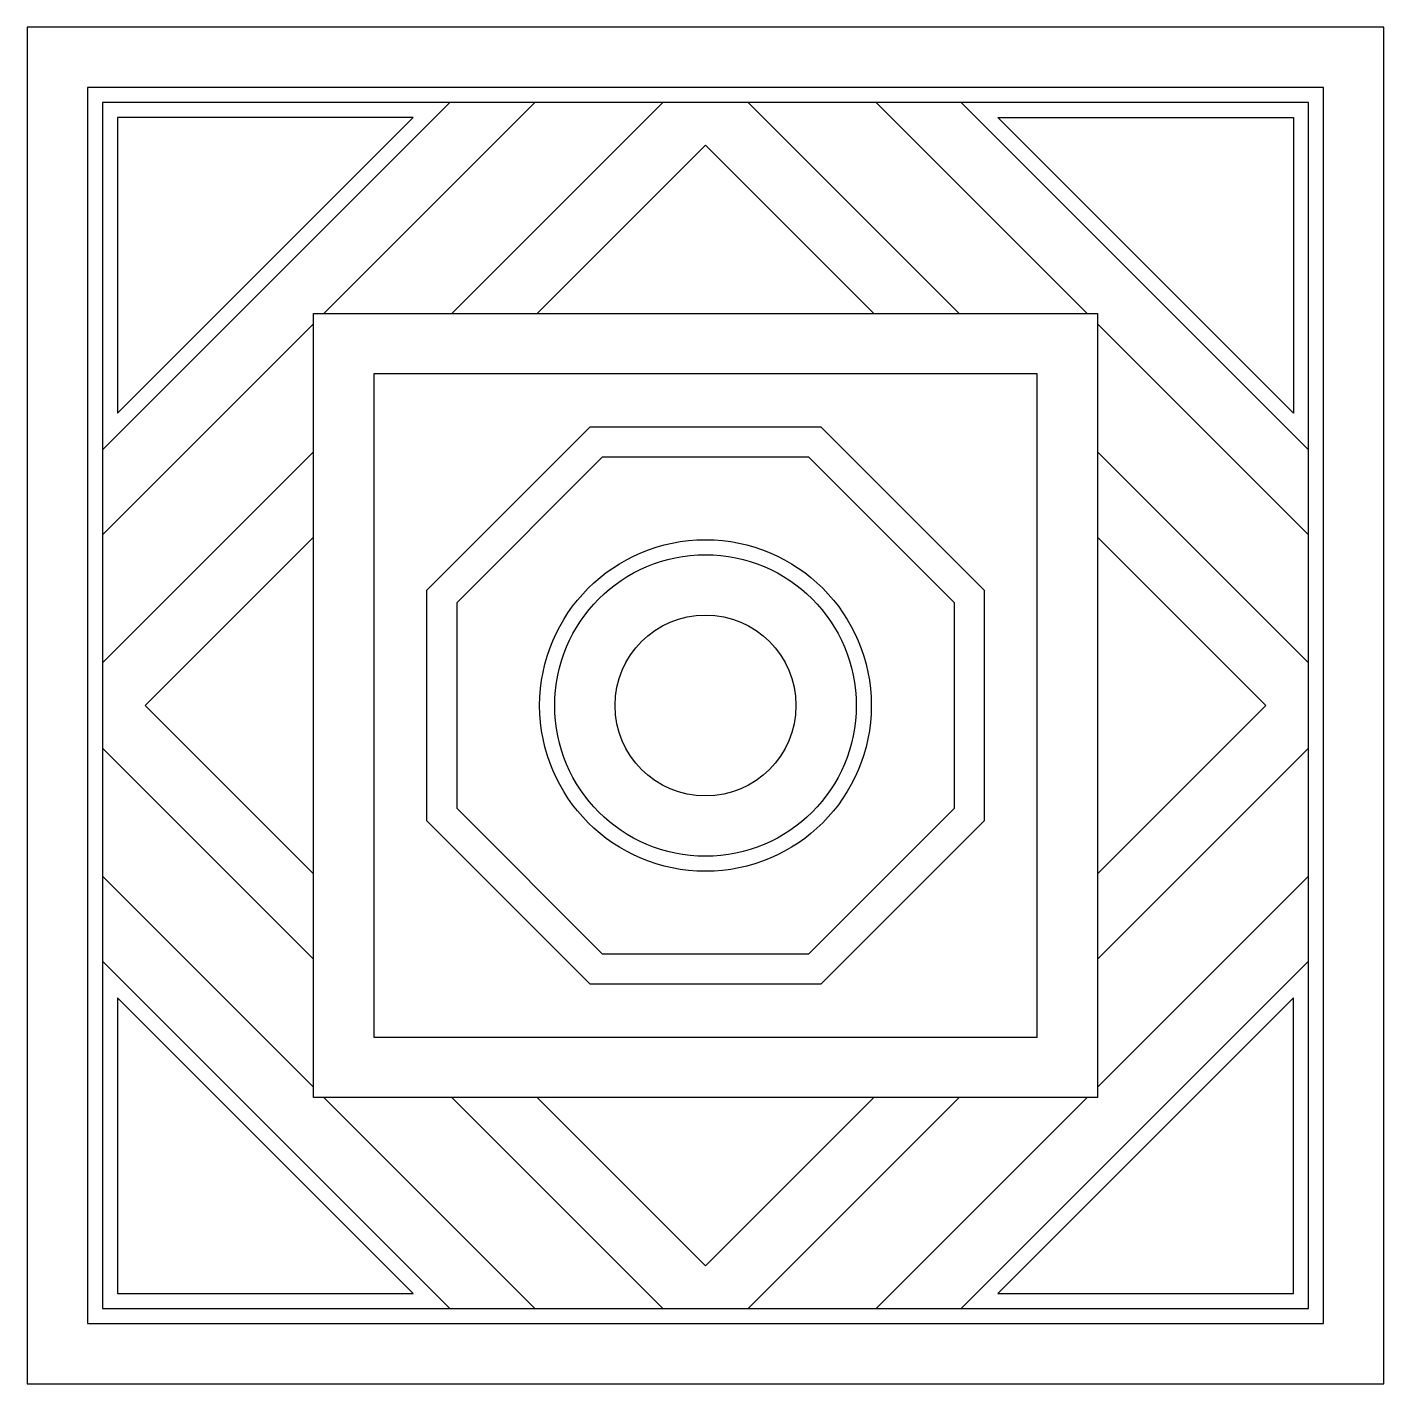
# Model space of a CAD drawing. Extents: x 622 to 3322, y 6366 to 9066.
import ezdxf

# ---------------------------------------------------------------- set-up
doc = ezdxf.new("R2010")
doc.units = 0
doc.header["$MEASUREMENT"] = 0
for name, color, linetype in [('3', 3, 'CONTINUOUS'), ('4', 4, 'CONTINUOUS'), ('7', 7, 'CONTINUOUS')]:
    doc.layers.add(name, color=color, linetype=linetype)

msp = doc.modelspace()

# ---------------------------------------------------------------- linework, layer by layer
at = {"layer": '3'}
for p, q in [((1632.9, 8916.1), (1212.9, 8496.1)), ((2731.7, 8496.1), (2311.7, 8916.1)), ((1192.3, 8475.5), (772.3, 8055.5)), ((3172.3, 8055.5), (2752.3, 8475.5)), ((772.3, 7376.7), (1192.3, 6956.7)), ((2752.3, 6956.7), (3172.3, 7376.7)), ((1212.9, 6936.1), (1632.9, 6516.1)), ((2311.7, 6516.1), (2731.7, 6936.1))]:
    msp.add_line(p, q, dxfattribs=at)
for points in [[(742.3, 6486.1), (3202.3, 6486.1), (3202.3, 8946.1), (742.3, 8946.1)], [(1390.8, 8886.1), (802.3, 8886.1), (802.3, 8297.7)], [(3142.3, 8297.7), (2553.9, 8886.1), (3142.3, 8886.1)], [(2632.3, 8376.1), (1312.3, 8376.1), (1312.3, 7056.1), (2632.3, 7056.1)], [(1767.5, 8210.7), (2177.2, 8210.7), (2466.9, 7921), (2466.9, 7511.3), (2177.2, 7221.5), (1767.5, 7221.5), (1477.8, 7511.3), (1477.8, 7921)], [(802.3, 7134.6), (802.3, 6546.1), (1390.8, 6546.1)], [(3142.3, 7134.6), (2553.9, 6546.1), (3142.3, 6546.1)]]:
    msp.add_lwpolyline(points, close=True, dxfattribs=at)
for points in [[(2307.5, 8496.1), (1972.3, 8831.3), (1637.2, 8496.1)], [(1192.3, 8051.3), (857.2, 7716.1), (1192.3, 7381)], [(2752.3, 7381), (3087.5, 7716.1), (2752.3, 8051.3)], [(1637.2, 6936.1), (1972.3, 6601), (2307.5, 6936.1)]]:
    msp.add_lwpolyline(points, dxfattribs=at)
msp.add_circle((1972.3, 7716.1), 300, dxfattribs=at)
at = {"layer": '4'}
msp.add_lwpolyline([(622.3, 6366.1), (3322.3, 6366.1), (3322.3, 9066.1), (622.3, 9066.1)], close=True, dxfattribs=at)
at = {"layer": '7'}
for p, q in [((1463.2, 8916.1), (772.3, 8225.2)), ((1887.5, 8916.1), (1467.5, 8496.1)), ((3172.3, 8225.2), (2481.4, 8916.1)), ((1192.3, 8221), (772.3, 7801)), ((3172.3, 7801), (2752.3, 8221)), ((772.3, 7631.3), (1192.3, 7211.3)), ((2752.3, 7211.3), (3172.3, 7631.3)), ((772.3, 7207), (1463.2, 6516.1)), ((1467.5, 6936.1), (1887.5, 6516.1)), ((2057.2, 6516.1), (2477.2, 6936.1))]:
    msp.add_line(p, q, dxfattribs=at)
for points in [[(772.3, 8916.1), (772.3, 6516.1), (3172.3, 6516.1), (3172.3, 8916.1)], [(2752.3, 8496.1), (2752.3, 6936.1), (1192.3, 6936.1), (1192.3, 8496.1)], [(1742.6, 8270.7), (2202, 8270.7), (2526.9, 7945.8), (2526.9, 7486.4), (2202, 7161.5), (1742.6, 7161.5), (1417.8, 7486.4), (1417.8, 7945.8)]]:
    msp.add_lwpolyline(points, close=True, dxfattribs=at)
for points in [[(2477.2, 8496.1), (2057.2, 8916.1)], [(2481.4, 6516.1), (3172.3, 7207)]]:
    msp.add_lwpolyline(points, dxfattribs=at)
for radius in [330, 180]:
    msp.add_circle((1972.3, 7716.1), radius, dxfattribs=at)

doc.saveas('drawing.dxf')
